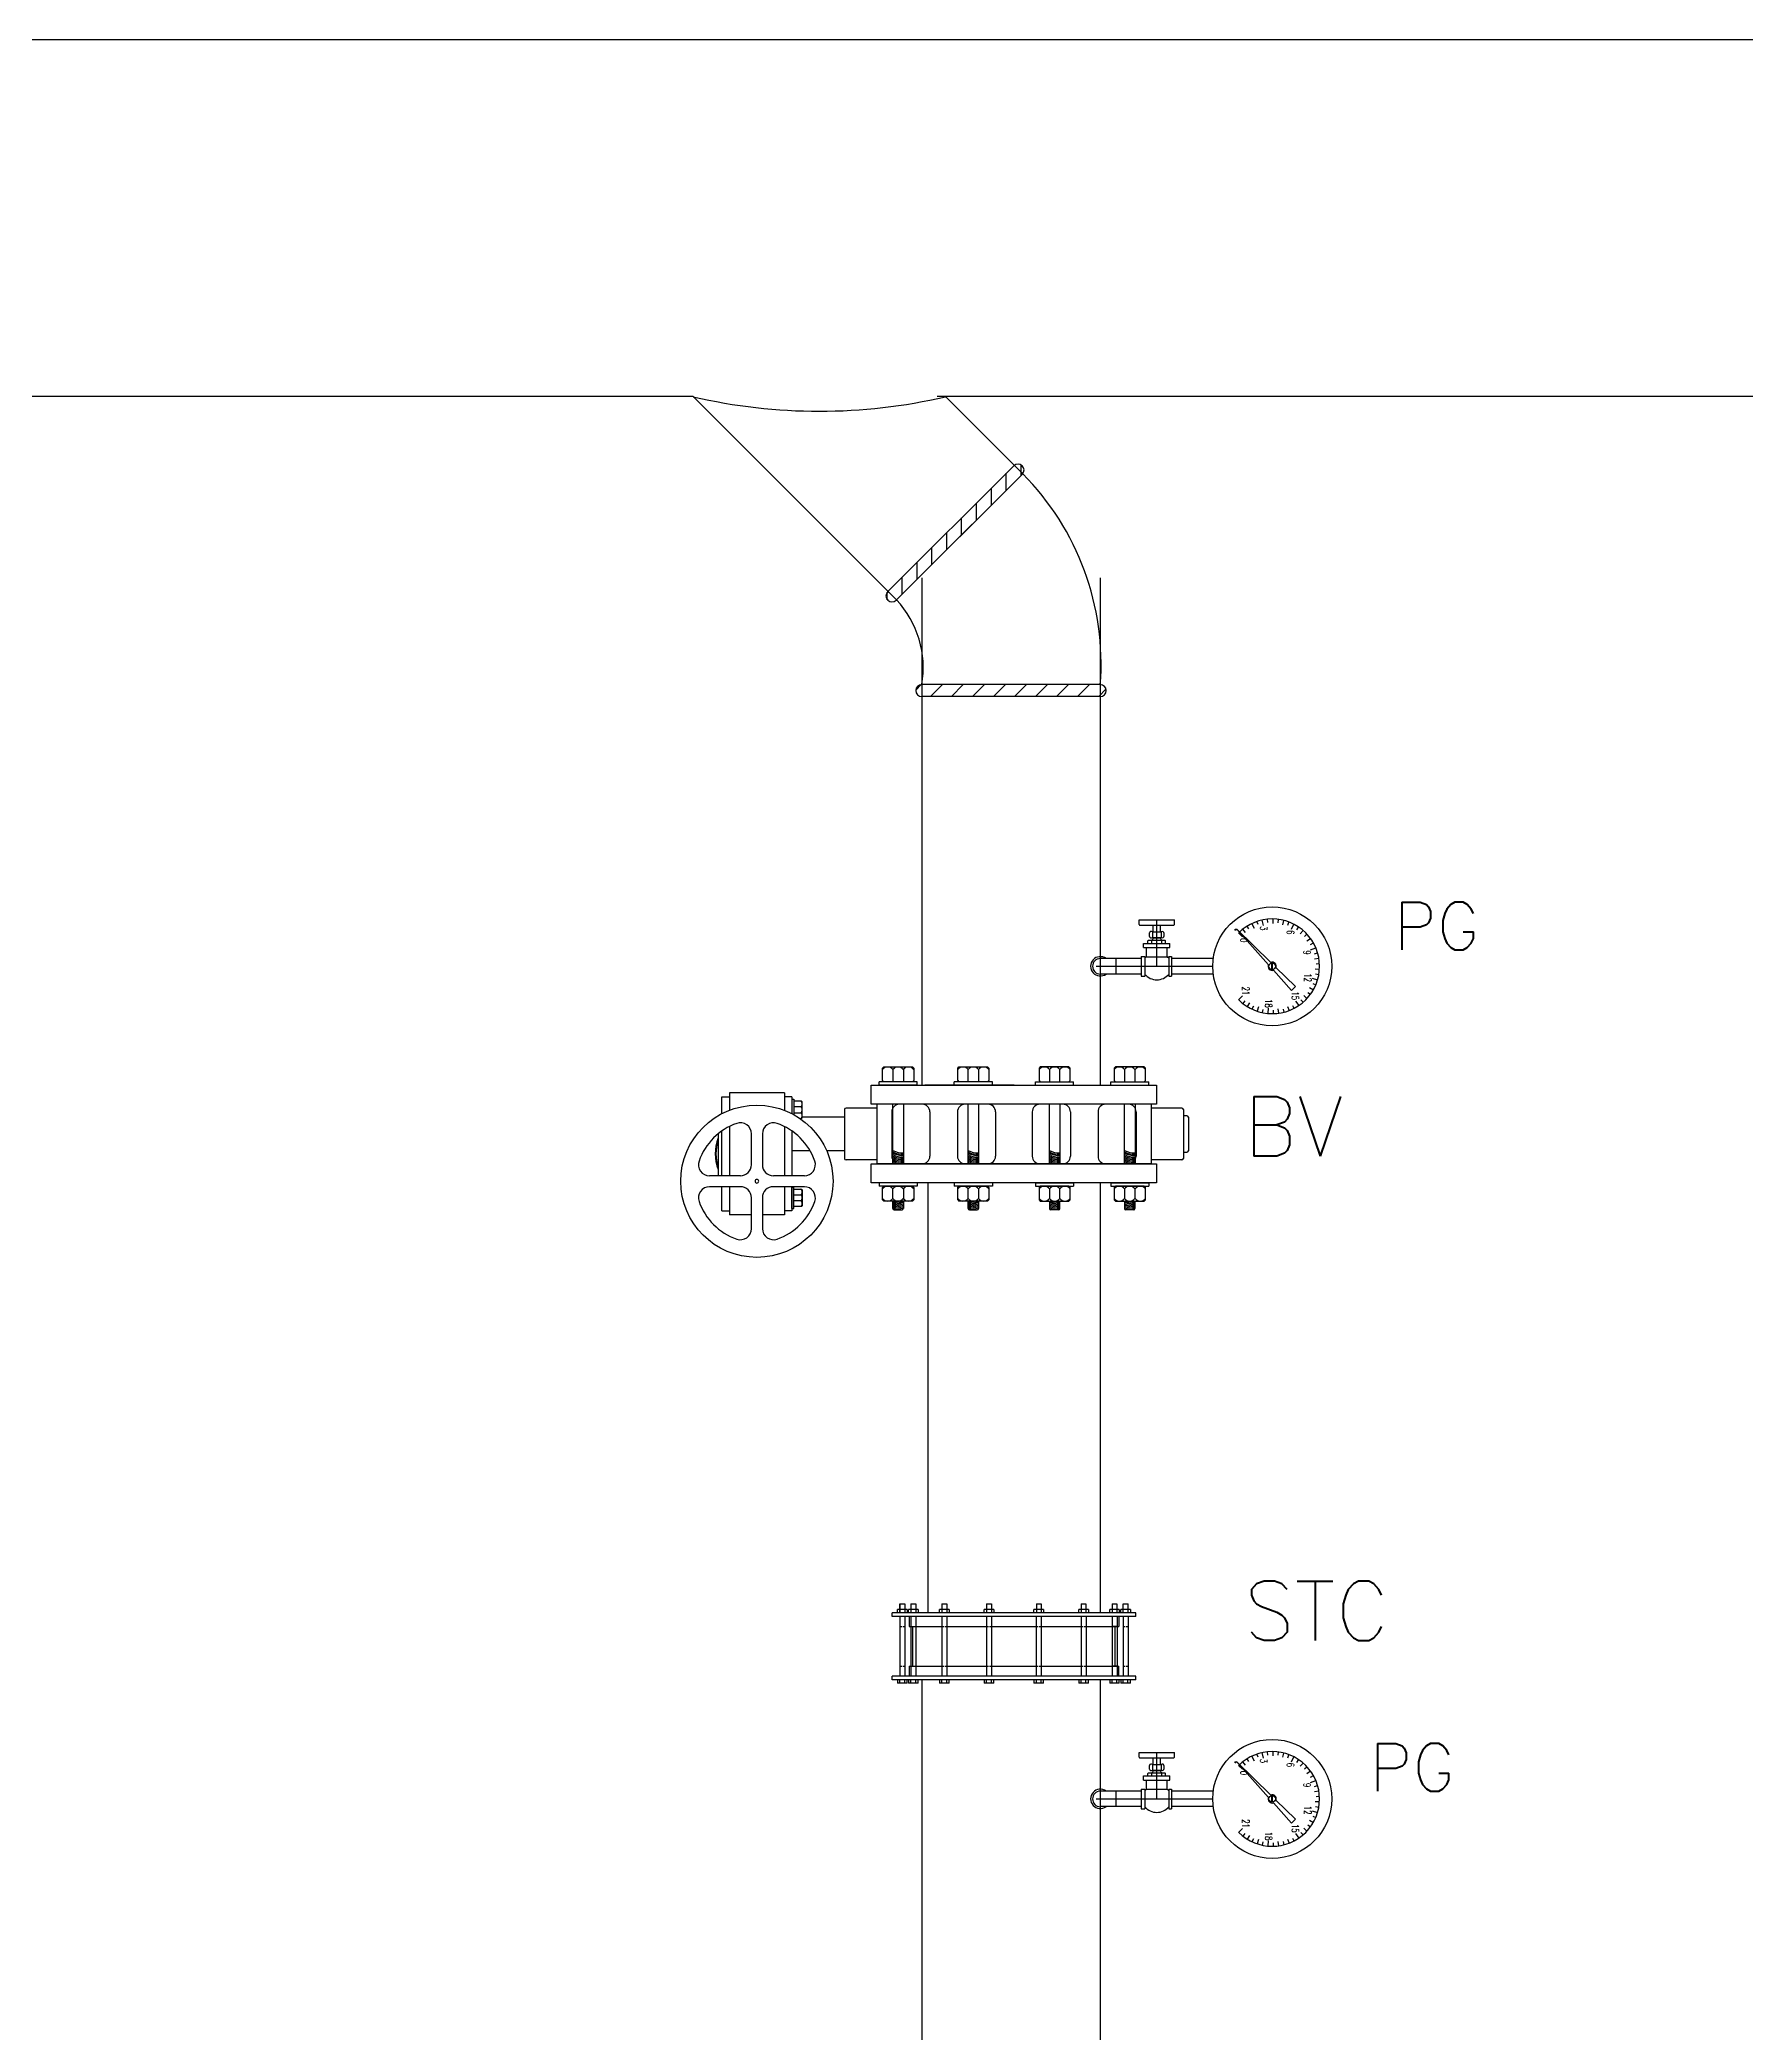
# Model space of a CAD drawing. Header units: inches. Extents: x 72601 to 92539, y -26779 to -15965.
# Drawn here: x 89673 to 91106, y -24468 to -22793 of the extents above; entities that cross this region are included whole.
import ezdxf
from ezdxf.enums import TextEntityAlignment as Align

# ---------------------------------------------------------------- set-up
doc = ezdxf.new("R2010")
doc.units = ezdxf.units.IN
doc.header["$MEASUREMENT"] = 0
doc.linetypes.add('HIDDEN', pattern=[0.375, 0.25, -0.125])
doc.layers.add('FENCE', color=1, linetype='Continuous')
doc.layers.add('M-X-BKGD', color=8, linetype='Continuous')
doc.styles.add('RomanS', font='romans.shx', dxfattribs={"width": 0.8})
doc.styles.add('SIMS', font='simplex.shx')

# ---------------------------------------------------------------- blocks, each defined once
blk = doc.blocks.new('STC600')
for p, q in [((0, 780), (12, 780)), ((0, 0), (0, 780)), ((12, 0), (12, 780)), ((203.4, 780), (215.4, 780)), ((203.4, 0), (203.4, 780)), ((215.4, 0), (215.4, 780)), ((0, 762.9), (-10.3, 762.9)), ((-10.3, 732.1), (-10.3, 762.9)), ((-10.3, 755.2), (0, 755.2)), ((-10.3, 739.8), (0, 739.8)), ((-10.3, 732.1), (0, 732.1)), ((0, 727.5), (-10.3, 727.5)), ((-10.3, 696.7), (-10.3, 727.5)), ((-10.3, 719.8), (0, 719.8)), ((-10.3, 704.4), (0, 704.4)), ((203.4, 755.5), (12, 755.5)), ((203.4, 739.5), (12, 739.5)), ((44, 725.8), (12, 725.8)), ((203.4, 720.1), (12, 720.1)), ((203.4, 704.1), (12, 704.1)), ((44, 725.8), (44, 720.1)), ((44, 704.1), (44, 620.9)), ((171.4, 725.8), (171.4, 720.1)), ((203.4, 725.8), (171.4, 725.8)), ((171.4, 704.1), (171.4, 620.9)), ((203.4, 719.8), (203.4, 725.8)), ((215.4, 762.9), (225.7, 762.9)), ((244, 755.2), (215.4, 755.2)), ((215.4, 755.2), (244, 755.2)), ((244, 739.8), (215.4, 739.8)), ((225.7, 732.1), (215.4, 732.1)), ((215.4, 727.5), (225.7, 727.5)), ((244, 719.8), (215.4, 719.8)), ((244, 704.4), (215.4, 704.4)), ((225.7, 732.1), (225.7, 762.9)), ((225.7, 696.7), (225.7, 727.5)), ((244, 755.2), (244, 739.8)), ((244, 719.8), (244, 704.4)), ((-10.3, 696.7), (0, 696.7)), ((225.7, 696.7), (215.4, 696.7)), ((0, 628.3), (-10.3, 628.3)), ((-10.3, 597.5), (-10.3, 628.3)), ((-10.3, 620.6), (0, 620.6)), ((-10.3, 605.2), (0, 605.2)), ((-10.3, 597.5), (0, 597.5)), ((203.4, 620.9), (12, 620.9)), ((203.4, 604.9), (12, 604.9)), ((44, 604.9), (44, 477.6)), ((171.4, 604.9), (171.4, 477.6)), ((215.4, 628.3), (225.7, 628.3)), ((244, 620.6), (215.4, 620.6)), ((244, 605.2), (215.4, 605.2)), ((225.7, 597.5), (215.4, 597.5)), ((225.7, 597.5), (225.7, 628.3)), ((244, 620.6), (244, 605.2)), ((0, 485), (-10.3, 485)), ((-10.3, 454.1), (-10.3, 485)), ((-10.3, 477.3), (0, 477.3)), ((-10.3, 461.8), (0, 461.8)), ((-10.3, 454.1), (0, 454.1)), ((203.4, 477.6), (12, 477.6)), ((203.4, 461.6), (12, 461.6)), ((44, 461.6), (44, 318.5)), ((171.4, 461.6), (171.4, 318.5)), ((215.4, 485), (225.7, 485)), ((244, 477.3), (215.4, 477.3)), ((244, 461.8), (215.4, 461.8)), ((225.7, 454.1), (215.4, 454.1)), ((225.7, 454.1), (225.7, 485)), ((244, 477.3), (244, 461.8)), ((0, 325.9), (-10.3, 325.9)), ((-10.3, 295), (-10.3, 325.9)), ((215.4, 325.9), (225.7, 325.9)), ((225.7, 295), (225.7, 325.9)), ((-10.3, 318.2), (0, 318.2)), ((-10.3, 302.7), (0, 302.7)), ((-10.3, 295), (0, 295)), ((203.4, 318.4), (12, 318.4)), ((203.4, 302.4), (12, 302.4)), ((44, 302.5), (44, 175.1)), ((171.4, 302.5), (171.4, 175.1)), ((244, 318.2), (215.4, 318.2)), ((244, 302.7), (215.4, 302.7)), ((225.7, 295), (215.4, 295)), ((244, 318.2), (244, 302.7)), ((-10.3, 151.7), (-10.3, 182.5)), ((0, 182.5), (-10.3, 182.5)), ((-10.3, 174.8), (0, 174.8)), ((-10.3, 159.4), (0, 159.4)), ((-10.3, 151.7), (0, 151.7)), ((203.4, 175.1), (12, 175.1)), ((203.4, 159.1), (12, 159.1)), ((44, 159.1), (44, 75.9)), ((171.4, 159.1), (171.4, 75.9)), ((215.4, 182.5), (225.7, 182.5)), ((244, 174.8), (215.4, 174.8)), ((244, 159.4), (215.4, 159.4)), ((225.7, 151.7), (215.4, 151.7)), ((225.7, 151.7), (225.7, 182.5)), ((244, 174.8), (244, 159.4)), ((0, 83.3), (-10.3, 83.3)), ((-10.3, 52.5), (-10.3, 83.3)), ((-10.3, 75.6), (0, 75.6)), ((203.4, 75.9), (12, 75.9)), ((215.4, 83.3), (225.7, 83.3)), ((244, 75.6), (215.4, 75.6)), ((225.7, 52.5), (225.7, 83.3)), ((244, 75.6), (244, 60.2)), ((-10.3, 60.2), (0, 60.2)), ((-10.3, 52.5), (0, 52.5)), ((0, 47.9), (-10.3, 47.9)), ((-10.3, 17.1), (-10.3, 47.9)), ((-10.3, 40.2), (0, 40.2)), ((-10.3, 24.8), (0, 24.8)), ((-10.3, 17.1), (0, 17.1)), ((0, 0), (12, 0)), ((203.4, 59.9), (12, 59.9)), ((12, 54.2), (44, 54.2)), ((203.4, 40.5), (12, 40.5)), ((203.4, 24.5), (12, 24.5)), ((44, 59.9), (44, 54.2)), ((171.4, 59.9), (171.4, 54.2)), ((203.4, 54.2), (171.4, 54.2)), ((203.4, 0), (215.4, 0)), ((244, 60.2), (215.4, 60.2)), ((225.7, 52.5), (215.4, 52.5)), ((215.4, 47.9), (225.7, 47.9)), ((215.4, 40.5), (244, 40.5)), ((215.4, 24.5), (244, 24.5)), ((225.7, 17.1), (215.4, 17.1)), ((225.7, 17.1), (225.7, 47.9)), ((244, 40.5), (244, 24.5))]:
    blk.add_line(p, q)
at = {"linetype": 'HIDDEN', "ltscale": 25}
for p, q in [((44, 755.5), (44, 739.5)), ((171.4, 755.5), (171.4, 739.5)), ((44, 620.9), (44, 604.9)), ((171.4, 620.9), (171.4, 604.9)), ((44, 477.6), (44, 461.6)), ((171.4, 477.6), (171.4, 461.6)), ((44, 318.4), (44, 302.4)), ((171.4, 318.4), (171.4, 302.4)), ((44, 175.1), (44, 159.1)), ((171.4, 175.1), (171.4, 159.1)), ((44, 40.5), (44, 24.5)), ((171.4, 40.5), (171.4, 24.5))]:
    blk.add_line(p, q, dxfattribs=at)
at = {"ltscale": 0.1}
for p, q in [((44, 720.1), (44, 704.1)), ((44, 720.1), (44, 704.1)), ((44, 713.8), (171.4, 713.8)), ((171.4, 720.1), (171.4, 704.1)), ((171.4, 720.1), (171.4, 704.1)), ((44, 75.9), (44, 59.9)), ((44, 59.9), (44, 75.9)), ((44, 66.2), (171.4, 66.2)), ((171.4, 75.9), (171.4, 59.9)), ((171.4, 59.9), (171.4, 75.9))]:
    blk.add_line(p, q, dxfattribs=at)
blk = doc.blocks.new('pressuregauge')
at = {"color": 8}
for p, q in [((-0.0274, 0.168), (-0.0302, 0.1704)), ((-0.0252, 0.1716), (-0.0271, 0.1737)), ((-0.0214, 0.1736), (-0.0235, 0.1766)), ((-0.0183, 0.1767), (-0.0197, 0.1791)), ((-0.0138, 0.1768), (-0.0156, 0.1811)), ((-0.0105, 0.18), (-0.0113, 0.1827)), ((-0.0062, 0.18), (-0.0068, 0.1837)), ((-0.0021, 0.1815), (-0.0023, 0.1842)), ((0.0021, 0.1805), (0.0023, 0.1842)), ((0.0063, 0.181), (0.0068, 0.1837)), ((0.01, 0.1782), (0.0113, 0.1827)), ((0.0145, 0.1786), (0.0156, 0.1811)), ((0.0178, 0.1759), (0.0197, 0.1791)), ((0.0219, 0.1744), (0.0235, 0.1766)), ((0.0245, 0.171), (0.027, 0.1737)), ((0.0281, 0.1686), (0.0302, 0.1704)), ((-0.035, 0.1534), (-0.0386, 0.1543)), ((-0.0346, 0.1576), (-0.0372, 0.1586)), ((-0.0312, 0.1607), (-0.0353, 0.1628)), ((-0.0307, 0.1652), (-0.033, 0.1667)), ((0.0011, 0.1477), (0.0171, 0.1641)), ((0.0033, 0.1455), (0.0203, 0.1607)), ((0.0203, 0.1607), (0.0171, 0.1641)), ((0.0292, 0.1642), (0.033, 0.1668)), ((0.0329, 0.1616), (0.0353, 0.1628)), ((0.0337, 0.1573), (0.0372, 0.1587)), ((0.0359, 0.1536), (0.0386, 0.1543)), ((-0.0361, 0.1452), (-0.0398, 0.1452)), ((-0.0369, 0.1409), (-0.0396, 0.1406)), ((-0.0367, 0.1494), (-0.0395, 0.1498)), ((-0.0344, 0.1371), (-0.0389, 0.1361)), ((-0.0314, 0.1144), (-0.0032, 0.1433)), ((-0.0314, 0.1144), (-0.0013, 0.1413)), ((0.0028, 0.1447), (-0.0028, 0.1447)), ((0.0028, 0.1442), (-0.0028, 0.1442)), ((0.035, 0.1411), (0.0396, 0.1407)), ((0.0358, 0.1493), (0.0395, 0.1498)), ((0.0362, 0.1367), (0.0389, 0.1362)), ((0.037, 0.1452), (0.0398, 0.1453)), ((-0.0351, 0.1326), (-0.0377, 0.1317)), ((-0.0318, 0.1295), (-0.036, 0.1275)), ((-0.0315, 0.1249), (-0.0338, 0.1235)), ((-0.0283, 0.122), (-0.0312, 0.1197)), ((-0.0249, 0.1196), (-0.0282, 0.1163)), ((0.0249, 0.1196), (0.0282, 0.1163)), ((0.029, 0.1214), (0.0312, 0.1197)), ((0.0307, 0.1254), (0.0338, 0.1235)), ((0.0335, 0.1287), (0.036, 0.1275)), ((0.0342, 0.1329), (0.0377, 0.1318)), ((0, -0.0035), (0, 0.0945)), ((0, 0.0475), (-0.0391, 0.0475))]:
    blk.add_line(p, q, dxfattribs=at)
for p, q in [((-0.0065, 0.095), (-0.0065, 0.06)), ((0.0065, 0.095), (0.0065, 0.06)), ((-0.0352, 0.0623), (-0.0391, 0.0623)), ((-0.0391, 0.0326), (-0.0391, 0.0623)), ((-0.0346, 0.0333), (-0.0346, 0.0617)), ((-0.029, 0.0506), (-0.0346, 0.0506)), ((-0.029, 0.0511), (-0.0241, 0.0511)), ((-0.029, 0.0438), (-0.029, 0.051)), ((-0.0257, 0.0537), (-0.0275, 0.0537)), ((-0.0242, 0.0439), (-0.0242, 0.051)), ((-0.0239, 0.0506), (-0.0242, 0.0506)), ((-0.0239, 0.0446), (-0.0239, 0.0506)), ((-0.0213, 0.0549), (-0.0219, 0.0543)), ((-0.0219, 0.0406), (-0.0219, 0.0543)), ((-0.0219, 0.0515), (-0.0193, 0.0515)), ((-0.0193, 0.0549), (-0.0213, 0.0549)), ((-0.0193, 0.0364), (-0.0193, 0.0586)), ((-0.0159, 0.0586), (-0.0193, 0.0586)), ((-0.0159, 0.0364), (-0.0159, 0.0586)), ((-0.0081, 0.0561), (-0.0157, 0.0561)), ((-0.0082, 0.06), (0.0082, 0.06)), ((-0.0082, 0.0575), (-0.0082, 0.06)), ((-0.0082, 0.0575), (0.0082, 0.0575)), ((-0.0081, 0.0389), (-0.0081, 0.0561)), ((0.0082, 0.0575), (0.0082, 0.06)), ((-0.029, 0.0446), (-0.0346, 0.0446)), ((-0.029, 0.0438), (-0.0241, 0.0438)), ((-0.025, 0.0413), (-0.0282, 0.0413)), ((-0.0239, 0.0446), (-0.0242, 0.0446)), ((-0.0219, 0.0431), (-0.0193, 0.0431)), ((-0.0213, 0.0399), (-0.0219, 0.0406)), ((-0.0193, 0.0399), (-0.0213, 0.0399)), ((-0.0159, 0.0364), (-0.0193, 0.0364)), ((-0.0081, 0.0389), (-0.0159, 0.0389)), ((-0.0082, 0.0374), (0.0082, 0.0374)), ((-0.0082, 0.0345), (-0.0082, 0.0374)), ((-0.0082, 0.0345), (0.0082, 0.0345)), ((-0.0065, 0.0345), (-0.0065, 0)), ((0.0065, 0.0345), (0.0065, 0)), ((0.0082, 0.0345), (0.0082, 0.0374)), ((-0.0352, 0.0326), (-0.0391, 0.0326)), ((-0.0065, 0.013), (0.0065, 0.013))]:
    blk.add_line(p, q)
blk.add_circle((0, 0.1445), 0.05)
for centre, radius in [((0, 0.1445), 0.00278), ((-0.0308, 0.1137), 0.000463)]:
    blk.add_circle(centre, radius, dxfattribs=at)
for radius, start, end in [(0.0398, 315, 225), (0.00343, 70.726, 200.654), (0.00343, 246.9077, 16.8356)]:
    blk.add_arc((0, 0.1445), radius, start, end, dxfattribs=at)
for centre, radius, start, end in [((-0.0352, 0.0617), 0.000636, 0, 90), ((-0.0276, 0.052), 0.00171, 87.3451, 214.6492), ((-0.0256, 0.052), 0.00171, 325.3508, 92.6549), ((-0.024, 0.0527), 0.0021, 270, 345.2887), ((0.0021, 0.0475), 0.0134, 131.437, 140.1121), ((-0.0021, 0.0475), 0.0134, 311.437, 48.563), ((-0.0276, 0.0429), 0.00171, 145.3508, 250.7556), ((-0.0256, 0.0429), 0.00171, 289.2444, 34.6492), ((-0.024, 0.0425), 0.0021, 14.7113, 90), ((0.0021, 0.0475), 0.0134, 220.071, 228.563), ((-0.0352, 0.0333), 0.000636, 270, 0), ((0, 0), 0.00812, 143.3884, 36.6116), ((0, 0), 0.00652, 180, 0)]:
    blk.add_arc(centre, radius, start, end)
at = {"color": 8, "style": 'RomanS', "width": 0.7}
for s, p in [('9', (-0.0116, 0.1737)), ('12', (0.0095, 0.1745)), ('6', (-0.0286, 0.1599)), ('15', (0.0247, 0.164)), ('3', (-0.0319, 0.1373)), ('18', (0.0312, 0.1415)), ('0', (-0.0219, 0.1208)), ('21', (0.0207, 0.1223))]:
    blk.add_text(s, height=0.00602, rotation=360, dxfattribs=at).set_placement(p, align=Align.MIDDLE)

msp = doc.modelspace()

# ---------------------------------------------------------------- linework, layer by layer
at = {"layer": 'M-X-BKGD'}
for p, q in [((91502.3, -22793.2), (84853.9, -22793.2)), ((90222, -23093.1), (89232, -23093.1)), ((90222, -23093.1), (90392.8, -23264)), ((91333, -23093.1), (90426.9, -23093.1)), ((90434.1, -23093.1), (90498.9, -23158)), ((90491.5, -23151.2), (90385.4, -23257.3)), ((90498.6, -23158.3), (90392.5, -23264.4)), ((90438.8, -23218.1), (90456.5, -23200.4)), ((90414.1, -23245.4), (90414.1, -23672.1)), ((90564.1, -23245.4), (90564.1, -23672.1)), ((90564.1, -23335.3), (90414.1, -23335.3)), ((90564.1, -23345.3), (90414.1, -23345.3)), ((90246.1, -23681.7), (90252.5, -23681.7)), ((90246.1, -23695.9), (90246.1, -23681.7)), ((90252.5, -23678.5), (90252.5, -23693.1)), ((90298.6, -23678.5), (90252.5, -23678.5)), ((90298.6, -23678.5), (90298.6, -23693.1)), ((90305, -23681.7), (90298.6, -23681.7)), ((90305, -23681.7), (90305, -23695.9)), ((90491.6, -23672.1), (90416.6, -23672.1)), ((90349.1, -23699), (90313.6, -23699)), ((90349.1, -23692.6), (90349.1, -23733.6)), ((90376.4, -23691.3), (90350.4, -23691.3)), ((90376.4, -23688.1), (90376.4, -23738.1)), ((90606.8, -23688.1), (90376.4, -23688.1)), ((90388.9, -23694.5), (90388.9, -23731.7)), ((90420.9, -23694.5), (90420.9, -23731.7)), ((90444.1, -23694.5), (90444.1, -23731.7)), ((90476.1, -23694.5), (90476.1, -23731.7)), ((90507, -23694.5), (90507, -23731.7)), ((90539, -23694.5), (90539, -23731.7)), ((90562.2, -23694.5), (90562.2, -23731.7)), ((90594.2, -23694.5), (90594.2, -23731.7)), ((90606.8, -23688.1), (90606.8, -23738.1)), ((90632.7, -23691.3), (90606.8, -23691.3)), ((90634, -23692.6), (90634, -23733.6)), ((90636.9, -23697.7), (90634, -23697.7)), ((90638.2, -23699), (90638.2, -23727.2)), ((90242.9, -23712.9), (90242.9, -23748.1)), ((90246.1, -23748.1), (90246.1, -23710.5)), ((90252.5, -23706.7), (90252.5, -23748.1)), ((90298.6, -23706.7), (90298.6, -23748.1)), ((90305, -23710.5), (90305, -23748.1)), ((90320.3, -23727.2), (90305, -23727.2)), ((90349.1, -23727.2), (90334.2, -23727.2)), ((90376.4, -23734.9), (90350.4, -23734.9)), ((90632.7, -23734.9), (90606.8, -23734.9)), ((90636.9, -23728.5), (90634, -23728.5)), ((90246.1, -23777.7), (90246.1, -23757.4)), ((90252.5, -23757.4), (90252.5, -23780.9)), ((90298.6, -23757.4), (90298.6, -23780.9)), ((90305, -23757.4), (90305, -23777.7)), ((90419.1, -23754.1), (90419.1, -24115.6)), ((90564.1, -23754.1), (90564.1, -24115.6)), ((90246.1, -23777.7), (90252.5, -23777.7)), ((90271.1, -23780.9), (90252.5, -23780.9)), ((90298.6, -23780.9), (90279.9, -23780.9)), ((90305, -23777.7), (90298.6, -23777.7)), ((90414.1, -24172.1), (90414.1, -24670.2)), ((90564.1, -24172.1), (90564.1, -24670.2))]:
    msp.add_line(p, q, dxfattribs=at)
at = {"layer": 'M-X-BKGD', "linetype": 'Continuous'}
for p, q in [((90485.1, -23171.7), (90485.1, -23157.6)), ((90497.6, -23159.2), (90497.6, -23150.5)), ((90472.6, -23184.2), (90472.6, -23170.1)), ((90447.6, -23209.2), (90447.6, -23195.1)), ((90460.1, -23196.7), (90460.1, -23182.6)), ((90435.1, -23221.7), (90435.1, -23207.6)), ((90422.6, -23234.2), (90422.6, -23220.1)), ((90397.6, -23259.2), (90397.6, -23245.1)), ((90410.1, -23246.7), (90410.1, -23232.6)), ((90385.1, -23264), (90385.1, -23257.6)), ((90409.1, -23339.9), (90413.7, -23335.3)), ((90421.4, -23345.3), (90431.4, -23335.3)), ((90439, -23345.3), (90449, -23335.3)), ((90456.7, -23345.3), (90466.7, -23335.3)), ((90474.4, -23345.3), (90484.4, -23335.3)), ((90492.1, -23345.3), (90502.1, -23335.3)), ((90509.7, -23345.3), (90519.7, -23335.3)), ((90527.4, -23345.3), (90537.4, -23335.3)), ((90545.1, -23345.3), (90555.1, -23335.3)), ((90562.8, -23345.3), (90568.9, -23339.1)), ((90381.1, -23657.7), (90382.2, -23656.7)), ((90381.1, -23668.2), (90381.1, -23657.7)), ((90382.2, -23656.7), (90406.3, -23656.7)), ((90389.9, -23669.2), (90389.9, -23658.8)), ((90398.6, -23658.8), (90398.6, -23669.2)), ((90406.3, -23656.7), (90407.3, -23657.7)), ((90407.3, -23657.7), (90407.3, -23668.2)), ((90444.3, -23657.7), (90445.3, -23656.7)), ((90444.3, -23668.2), (90444.3, -23657.7)), ((90445.3, -23656.7), (90469.4, -23656.7)), ((90453, -23669.2), (90453, -23658.8)), ((90461.8, -23658.8), (90461.8, -23669.2)), ((90469.4, -23656.7), (90470.5, -23657.7)), ((90470.5, -23657.7), (90470.5, -23668.2)), ((90513.7, -23656.7), (90512.7, -23657.7)), ((90512.7, -23657.7), (90512.7, -23668.2)), ((90537.8, -23656.7), (90513.7, -23656.7)), ((90521.4, -23658.8), (90521.4, -23669.2)), ((90530.1, -23669.2), (90530.1, -23658.8)), ((90538.8, -23657.7), (90537.8, -23656.7)), ((90538.8, -23668.2), (90538.8, -23657.7)), ((90576.9, -23656.7), (90575.8, -23657.7)), ((90575.8, -23657.7), (90575.8, -23668.2)), ((90601, -23656.7), (90576.9, -23656.7)), ((90584.6, -23658.8), (90584.6, -23669.2)), ((90593.3, -23669.2), (90593.3, -23658.8)), ((90602, -23657.7), (90601, -23656.7)), ((90602, -23668.2), (90602, -23657.7)), ((90305, -23683.8), (90306.6, -23683.8)), ((90305, -23683.8), (90305, -23695.9)), ((90306.6, -23683.8), (90306.6, -23696.8)), ((90371.6, -23688.1), (90371.6, -23672.1)), ((90371.6, -23672.1), (90611.5, -23672.1)), ((90378.2, -23672.1), (90378.2, -23669.2)), ((90410.2, -23669.2), (90378.2, -23669.2)), ((90410.2, -23672.1), (90378.2, -23672.1)), ((90381.1, -23668.2), (90382.2, -23669.2)), ((90407.3, -23668.2), (90406.3, -23669.2)), ((90410.2, -23672.1), (90410.2, -23669.2)), ((90441.4, -23672.1), (90441.4, -23669.2)), ((90473.4, -23669.2), (90441.4, -23669.2)), ((90473.4, -23672.1), (90441.4, -23672.1)), ((90444.3, -23668.2), (90445.3, -23669.2)), ((90470.5, -23668.2), (90469.4, -23669.2)), ((90473.4, -23672.1), (90473.4, -23669.2)), ((90509.8, -23672.1), (90509.8, -23669.2)), ((90509.8, -23669.2), (90541.7, -23669.2)), ((90509.8, -23672.1), (90541.7, -23672.1)), ((90512.7, -23668.2), (90513.7, -23669.2)), ((90538.8, -23668.2), (90537.8, -23669.2)), ((90541.7, -23672.1), (90541.7, -23669.2)), ((90573, -23672.1), (90573, -23669.2)), ((90573, -23669.2), (90604.9, -23669.2)), ((90573, -23672.1), (90604.9, -23672.1)), ((90575.8, -23668.2), (90576.9, -23669.2)), ((90602, -23668.2), (90601, -23669.2)), ((90604.9, -23672.1), (90604.9, -23669.2)), ((90611.5, -23672.1), (90611.5, -23688.1)), ((90307.2, -23685.4), (90306.6, -23686)), ((90312.4, -23690.3), (90306.6, -23690.3)), ((90306.6, -23695.2), (90312.4, -23695.2)), ((90313, -23685.4), (90307.2, -23685.4)), ((90311.9, -23700.1), (90313, -23700.1)), ((90313.6, -23686), (90313, -23685.4)), ((90313, -23700.1), (90313.6, -23699.5)), ((90313.6, -23699.5), (90313.6, -23686)), ((90611.5, -23688.1), (90371.6, -23688.1)), ((90389.8, -23738.1), (90389.8, -23688.1)), ((90398.6, -23688.1), (90398.6, -23738.1)), ((90453, -23738.1), (90453, -23688.1)), ((90461.8, -23688.1), (90461.8, -23738.1)), ((90521.4, -23738.1), (90521.4, -23688.1)), ((90530.1, -23688.1), (90530.1, -23738.1)), ((90584.6, -23738.1), (90584.6, -23688.1)), ((90593.3, -23688.1), (90593.3, -23738.1)), ((90270.9, -23738.9), (90270.9, -23712.9)), ((90280.2, -23712.9), (90280.2, -23738.9)), ((90235.6, -23748.1), (90261.6, -23748.1)), ((90289.4, -23748.1), (90315.4, -23748.1)), ((90371.6, -23738.1), (90611.5, -23738.1)), ((90371.6, -23754.1), (90371.6, -23738.1)), ((90606.8, -23738.1), (90376.4, -23738.1)), ((90611.5, -23738.1), (90611.5, -23754.1)), ((90261.6, -23757.4), (90235.6, -23757.4)), ((90270.9, -23792.7), (90270.9, -23766.7)), ((90280.2, -23766.7), (90280.2, -23792.7)), ((90315.4, -23757.4), (90289.4, -23757.4)), ((90305, -23757.8), (90306.6, -23757.8)), ((90305, -23775.7), (90305, -23757.8)), ((90306.6, -23775.7), (90306.6, -23757.8)), ((90307.2, -23759.4), (90306.6, -23760)), ((90306.6, -23764.3), (90312.4, -23764.3)), ((90307.2, -23759.4), (90313, -23759.4)), ((90313, -23759.4), (90313.6, -23760)), ((90313.6, -23760), (90313.6, -23773.5)), ((90611.5, -23754.1), (90371.6, -23754.1)), ((90410.2, -23754.1), (90378.2, -23754.1)), ((90378.2, -23754.1), (90378.2, -23756.9)), ((90410.2, -23756.9), (90378.2, -23756.9)), ((90381.1, -23758), (90382.2, -23756.9)), ((90381.1, -23768.5), (90381.1, -23758)), ((90382.2, -23756.9), (90406.3, -23756.9)), ((90389.8, -23767.4), (90389.8, -23759.1)), ((90398.6, -23759.1), (90398.6, -23767.4)), ((90406.3, -23756.9), (90407.3, -23758)), ((90407.3, -23758), (90407.3, -23768.5)), ((90410.2, -23754.1), (90410.2, -23756.9)), ((90441.4, -23754.1), (90441.4, -23756.9)), ((90473.4, -23754.1), (90441.4, -23754.1)), ((90473.4, -23756.9), (90441.4, -23756.9)), ((90444.3, -23758), (90445.3, -23756.9)), ((90444.3, -23768.5), (90444.3, -23758)), ((90445.3, -23756.9), (90469.4, -23756.9)), ((90453, -23767.4), (90453, -23759.1)), ((90461.8, -23759.1), (90461.8, -23767.4)), ((90469.4, -23756.9), (90470.5, -23758)), ((90470.5, -23758), (90470.5, -23768.5)), ((90473.4, -23754.1), (90473.4, -23756.9)), ((90509.8, -23754.1), (90509.8, -23756.9)), ((90509.8, -23754.1), (90541.7, -23754.1)), ((90509.8, -23756.9), (90541.7, -23756.9)), ((90513.7, -23756.9), (90512.7, -23758)), ((90512.7, -23758), (90512.7, -23768.5)), ((90537.8, -23756.9), (90513.7, -23756.9)), ((90521.4, -23759.1), (90521.4, -23767.4)), ((90530.1, -23767.4), (90530.1, -23759.1)), ((90538.8, -23758), (90537.8, -23756.9)), ((90538.8, -23768.5), (90538.8, -23758)), ((90541.7, -23754.1), (90541.7, -23756.9)), ((90573, -23754.1), (90573, -23756.9)), ((90573, -23754.1), (90604.9, -23754.1)), ((90573, -23756.9), (90604.9, -23756.9)), ((90576.9, -23756.9), (90575.8, -23758)), ((90575.8, -23758), (90575.8, -23768.5)), ((90601, -23756.9), (90576.9, -23756.9)), ((90584.6, -23759.1), (90584.6, -23767.4)), ((90593.3, -23767.4), (90593.3, -23759.1)), ((90602, -23758), (90601, -23756.9)), ((90602, -23768.5), (90602, -23758)), ((90604.9, -23754.1), (90604.9, -23756.9)), ((90305, -23775.7), (90306.6, -23775.7)), ((90312.4, -23769.2), (90306.6, -23769.2)), ((90307.2, -23774.1), (90306.6, -23773.5)), ((90313, -23774.1), (90307.2, -23774.1)), ((90313.6, -23773.5), (90313, -23774.1)), ((90381.1, -23768.5), (90382.2, -23769.5)), ((90406.3, -23769.5), (90382.2, -23769.5)), ((90389.8, -23775.8), (90389.8, -23769.5)), ((90390.9, -23776.8), (90397.5, -23776.8)), ((90398.6, -23769.5), (90398.6, -23775.8)), ((90407.3, -23768.5), (90406.3, -23769.5)), ((90444.3, -23768.5), (90445.3, -23769.5)), ((90469.4, -23769.5), (90445.3, -23769.5)), ((90453, -23775.8), (90453, -23769.5)), ((90454.1, -23776.8), (90460.7, -23776.8)), ((90461.8, -23769.5), (90461.8, -23775.8)), ((90470.5, -23768.5), (90469.4, -23769.5)), ((90512.7, -23768.5), (90513.7, -23769.5)), ((90513.7, -23769.5), (90537.8, -23769.5)), ((90521.4, -23769.5), (90521.4, -23775.8)), ((90529.1, -23776.8), (90522.4, -23776.8)), ((90530.1, -23775.8), (90530.1, -23769.5)), ((90538.8, -23768.5), (90537.8, -23769.5)), ((90575.8, -23768.5), (90576.9, -23769.5)), ((90576.9, -23769.5), (90601, -23769.5)), ((90584.6, -23769.5), (90584.6, -23775.8)), ((90592.2, -23776.8), (90585.6, -23776.8)), ((90593.3, -23775.8), (90593.3, -23769.5)), ((90602, -23768.5), (90601, -23769.5))]:
    msp.add_line(p, q, dxfattribs=at)
msp.add_circle((90275.5, -23752.8), 64, dxfattribs=at)
at = {"layer": 'M-X-BKGD'}
for centre, radius, start, end in [((90328, -22639.2), 466.2, 256.8491, 283.1509), ((90495, -23154.8), 5, 315, 135), ((90337.4, -23318), 227.4, 355.6318, 44.7267), ((90389, -23260.8), 5, 135, 315), ((90331.1, -23321.2), 84.2, 350.3791, 42.8118), ((90414.1, -23340.3), 5, 90, 270), ((90564.1, -23340.3), 5, 270, 90), ((90350.4, -23692.6), 1.28, 90, 180), ((90395.3, -23694.5), 6.4, 90, 180), ((90414.5, -23694.5), 6.4, 0, 90), ((90450.5, -23694.5), 6.4, 90, 180), ((90469.7, -23694.5), 6.4, 0, 90), ((90513.4, -23694.5), 6.4, 90, 180), ((90532.6, -23694.5), 6.4, 0, 90), ((90568.6, -23694.5), 6.4, 90, 180), ((90587.8, -23694.5), 6.4, 0, 90), ((90632.7, -23692.6), 1.28, 0, 90), ((90636.9, -23699), 1.28, 0, 90), ((90278, -23729.7), 37.5, 159.1997, 200.8003), ((90278, -23729.7), 36.9, 161.9972, 198.0028), ((90350.4, -23733.6), 1.28, 180, 270), ((90395.3, -23731.7), 6.4, 180, 270), ((90414.5, -23731.7), 6.4, 270, 0), ((90450.5, -23731.7), 6.4, 180, 270), ((90469.7, -23731.7), 6.4, 270, 0), ((90513.4, -23731.7), 6.4, 180, 270), ((90532.6, -23731.7), 6.4, 270, 0), ((90568.6, -23731.7), 6.4, 180, 270), ((90587.8, -23731.7), 6.4, 270, 0), ((90632.7, -23733.6), 1.28, 270, 0), ((90636.9, -23727.2), 1.28, 270, 0), ((90275.5, -23752.8), 1.57, 90, 270), ((90275.5, -23752.8), 1.57, 270, 90)]:
    msp.add_arc(centre, radius, start, end, dxfattribs=at)
at = {"layer": 'M-X-BKGD', "linetype": 'Continuous'}
for centre, radius, start, end in [((90385.5, -23662.4), 5.64, 39.3849, 140.6151), ((90394.2, -23662.4), 5.64, 39.3849, 140.6151), ((90402.9, -23662.4), 5.64, 39.3849, 140.6151), ((90448.7, -23662.4), 5.64, 39.3849, 140.6151), ((90457.4, -23662.4), 5.64, 39.3849, 140.6151), ((90466.1, -23662.4), 5.64, 39.3849, 140.6151), ((90517, -23662.4), 5.64, 39.3849, 140.6151), ((90525.8, -23662.4), 5.64, 39.3849, 140.6151), ((90534.5, -23662.4), 5.64, 39.3849, 140.6151), ((90580.2, -23662.4), 5.64, 39.3849, 140.6151), ((90588.9, -23662.4), 5.64, 39.3849, 140.6151), ((90597.7, -23662.4), 5.64, 39.3849, 140.6151), ((90310.4, -23687.9), 3.16, 309.3849, 50.6151), ((90310.4, -23692.7), 3.16, 309.3849, 50.6151), ((90310.4, -23697.6), 3.16, 309.3849, 50.6151), ((90275.5, -23752.8), 51.5, 109.2185, 160.7815), ((90261.6, -23712.9), 9.27, 360, 109.2185), ((90289.4, -23712.9), 9.27, 70.7815, 180), ((90275.5, -23752.8), 51.5, 19.2185, 70.7815), ((90397.9, -23712.4), 16.6, 241.1637, 272.4453), ((90397.9, -23712.4), 17.7, 243.0169, 272.3003), ((90397.9, -23712.4), 18.7, 244.6374, 272.1715), ((90397.9, -23715.9), 16.6, 241.1637, 272.4453), ((90397.9, -23715.9), 17.7, 243.0169, 272.3003), ((90397.9, -23715.9), 18.7, 244.6374, 272.1715), ((90397.9, -23715.9), 19.8, 246.0681, 272.0564), ((90461, -23712.4), 16.6, 241.1637, 272.4453), ((90461, -23712.4), 17.7, 243.0169, 272.3003), ((90461, -23712.4), 18.7, 244.6374, 272.1715), ((90461, -23715.9), 16.6, 241.1637, 272.4453), ((90461, -23715.9), 17.7, 243.0169, 272.3003), ((90461, -23715.9), 18.7, 244.6374, 272.1715), ((90461, -23715.9), 19.8, 246.0681, 272.0564), ((90529.4, -23712.4), 16.6, 241.1637, 272.4453), ((90529.4, -23712.4), 17.7, 243.0169, 272.3003), ((90529.4, -23712.4), 18.7, 244.6374, 272.1715), ((90529.4, -23715.9), 16.6, 241.1637, 272.4453), ((90529.4, -23715.9), 17.7, 243.0169, 272.3003), ((90529.4, -23715.9), 18.7, 244.6374, 272.1715), ((90529.4, -23715.9), 19.8, 246.0681, 272.0564), ((90592.6, -23712.4), 16.6, 241.1637, 272.4453), ((90592.6, -23712.4), 17.7, 243.0169, 272.3003), ((90592.6, -23712.4), 18.7, 244.6374, 272.1715), ((90592.6, -23715.9), 16.6, 241.1637, 272.4453), ((90592.6, -23715.9), 17.7, 243.0169, 272.3003), ((90592.6, -23715.9), 18.7, 244.6374, 272.1715), ((90592.6, -23715.9), 19.8, 246.0681, 272.0564), ((90235.6, -23738.9), 9.27, 160.7815, 270), ((90261.6, -23738.9), 9.27, 270, 0), ((90289.4, -23738.9), 9.27, 180, 270), ((90315.4, -23738.9), 9.27, 270, 19.2185), ((90397.9, -23715.9), 20.8, 247.3413, 271.9529), ((90397.9, -23715.9), 21.9, 248.4824, 271.8593), ((90397.9, -23717), 21.9, 248.4824, 254.3117), ((90461, -23715.9), 20.8, 247.3413, 271.9529), ((90461, -23715.9), 21.9, 248.4824, 271.8593), ((90461, -23717), 21.9, 248.4824, 254.3117), ((90529.4, -23715.9), 20.8, 247.3413, 271.9529), ((90529.4, -23715.9), 21.9, 248.4824, 271.8593), ((90529.4, -23717), 21.9, 248.4824, 254.3117), ((90592.6, -23715.9), 20.8, 247.3413, 271.9529), ((90592.6, -23715.9), 21.9, 248.4824, 271.8593), ((90592.6, -23717), 21.9, 248.4824, 254.3117), ((90235.6, -23766.7), 9.27, 90, 199.2185), ((90261.6, -23766.7), 9.27, 360, 90), ((90289.4, -23766.7), 9.27, 90, 180), ((90310.4, -23761.8), 3.16, 309.3849, 50.6151), ((90310.4, -23766.7), 3.16, 309.3849, 50.6151), ((90315.4, -23766.7), 9.27, 340.7815, 90), ((90385.5, -23762.7), 5.65, 39.3849, 140.6151), ((90385.5, -23763.8), 5.65, 219.3849, 320.6151), ((90394.2, -23762.7), 5.65, 39.3849, 140.6151), ((90394.2, -23763.8), 5.65, 219.3849, 320.6151), ((90402.9, -23762.7), 5.65, 39.3849, 140.6151), ((90402.9, -23763.8), 5.65, 219.3849, 320.6151), ((90448.7, -23762.7), 5.65, 39.3849, 140.6151), ((90448.7, -23763.8), 5.65, 219.3849, 320.6151), ((90457.4, -23762.7), 5.65, 39.3849, 140.6151), ((90457.4, -23763.8), 5.65, 219.3849, 320.6151), ((90466.1, -23762.7), 5.65, 39.3849, 140.6151), ((90466.1, -23763.8), 5.65, 219.3849, 320.6151), ((90517, -23762.7), 5.65, 39.3849, 140.6151), ((90517, -23763.8), 5.65, 219.3849, 320.6151), ((90525.8, -23762.7), 5.65, 39.3849, 140.6151), ((90525.8, -23763.8), 5.65, 219.3849, 320.6151), ((90534.5, -23762.7), 5.65, 39.3849, 140.6151), ((90534.5, -23763.8), 5.65, 219.3849, 320.6151), ((90580.2, -23762.7), 5.65, 39.3849, 140.6151), ((90580.2, -23763.8), 5.65, 219.3849, 320.6151), ((90588.9, -23762.7), 5.65, 39.3849, 140.6151), ((90588.9, -23763.8), 5.65, 219.3849, 320.6151), ((90597.7, -23762.7), 5.65, 39.3849, 140.6151), ((90597.7, -23763.8), 5.65, 219.3849, 320.6151), ((90275.5, -23752.8), 51.5, 199.2185, 250.7815), ((90275.5, -23752.8), 51.5, 289.2185, 340.7815), ((90310.4, -23771.6), 3.16, 309.3849, 50.6151), ((90390.6, -23753.6), 21.9, 268.1407, 291.5176), ((90390.9, -23775.8), 1.05, 180, 270), ((90390.6, -23753.6), 19.8, 268.1407, 293.9319), ((90390.6, -23753.6), 20.8, 268.1407, 292.6587), ((90390.6, -23753.6), 16.6, 268.1407, 286.5975), ((90390.6, -23753.6), 17.7, 268.1407, 295.6381), ((90390.6, -23753.6), 18.7, 268.1407, 295.3626), ((90390.6, -23753.6), 22.9, 268.9617, 290.4885), ((90397.5, -23775.8), 1.05, 270, 0), ((90453.7, -23753.6), 21.9, 268.1407, 291.5176), ((90454.1, -23775.8), 1.05, 180, 270), ((90453.7, -23753.6), 18.7, 268.1407, 295.3626), ((90453.7, -23753.6), 19.8, 268.1407, 293.9319), ((90453.7, -23753.6), 20.8, 268.1407, 292.6587), ((90453.7, -23753.6), 17.7, 268.1407, 295.6381), ((90453.7, -23753.6), 16.6, 268.1407, 286.5975), ((90453.7, -23753.6), 22.9, 268.9617, 290.4885), ((90460.7, -23775.8), 1.05, 270, 0), ((90529.4, -23753.6), 18.7, 244.6374, 271.8593), ((90529.4, -23753.6), 19.8, 246.0681, 271.8593), ((90529.4, -23753.6), 20.8, 247.3413, 271.8593), ((90529.4, -23753.6), 21.9, 248.4824, 271.8593), ((90529.4, -23753.6), 22.9, 249.5115, 271.0383), ((90522.4, -23775.8), 1.05, 180, 270), ((90529.4, -23753.6), 17.7, 244.3619, 271.8593), ((90529.4, -23753.6), 16.6, 253.4025, 271.8593), ((90529.1, -23775.8), 1.05, 270, 0), ((90592.6, -23753.6), 18.7, 244.6374, 272.1715), ((90592.6, -23753.6), 19.8, 246.0681, 272.0564), ((90592.6, -23753.6), 20.8, 247.3413, 271.9529), ((90592.6, -23753.6), 21.9, 248.4824, 271.8593), ((90592.6, -23753.6), 22.9, 249.5115, 271.0383), ((90585.6, -23775.8), 1.05, 180, 270), ((90592.6, -23753.6), 17.7, 244.3619, 272.3003), ((90592.6, -23753.6), 16.6, 253.4025, 272.4453), ((90592.2, -23775.8), 1.05, 270, 0), ((90261.6, -23792.7), 9.27, 250.7815, 0), ((90289.4, -23792.7), 9.27, 180, 289.2185)]:
    msp.add_arc(centre, radius, start, end, dxfattribs=at)

# ---------------------------------------------------------------- block references
at = {"layer": 'M-X-BKGD'}
for name, p, xscale, yscale, zscale, rotation in [('pressuregauge', (90564.1, -23572.1), 1000, 1000, 1000, 270), ('STC600', (90593.9, -24172.1), 0.2625, 0.2625, 0.2625, 90), ('pressuregauge', (90564.1, -24272.1), 1000, 1000, 1000, 270)]:
    msp.add_blockref(name, p, dxfattribs=dict(at, xscale=xscale, yscale=yscale, zscale=zscale, rotation=rotation))

# ---------------------------------------------------------------- texts
at = {"layer": 'FENCE', "color": 3, "width": 249.05, "attachment_point": 1, "style": 'SIMS'}
for s, insert, char_height in [('\\A1;PG', (90810.8, -23518.3, -422.2), 40), ('\\A1;BV', (90684.7, -23681.6, -422.2), 50), ('\\A1;STC', (90684.7, -24089, -422.2), 50), ('\\A1;PG', (90790.3, -24225.6, -422.2), 40)]:
    msp.add_mtext(s, dxfattribs=dict(at, insert=insert, char_height=char_height))

doc.saveas('drawing.dxf')
